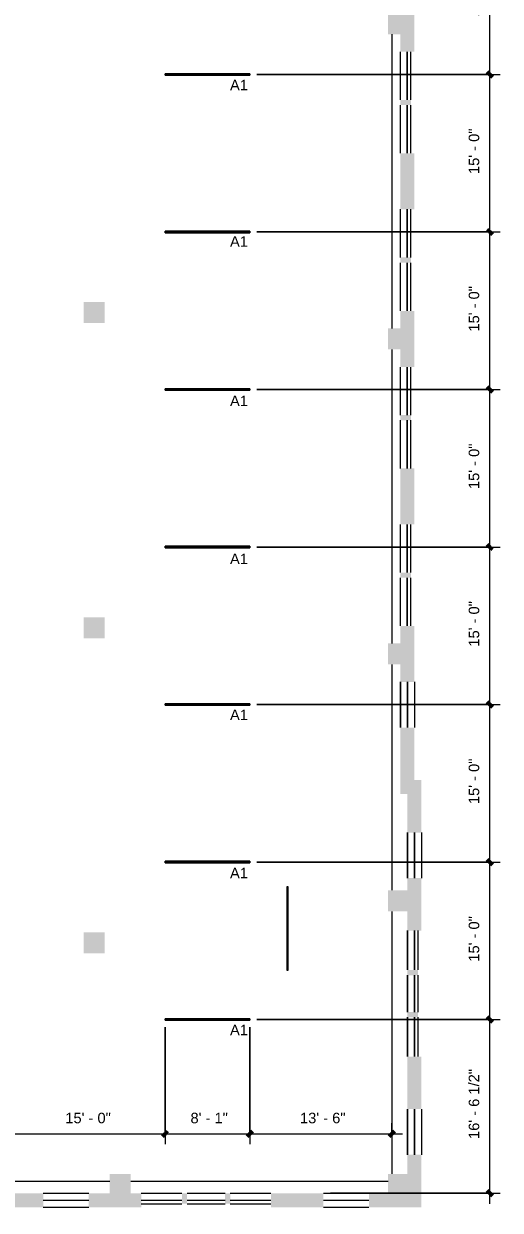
# Model space of a CAD drawing. Header units: inches. Extents: x 3 to 2625, y 0 to 2055.
# Drawn here: x 2081 to 2625, y 0 to 1356 of the extents above; entities that cross this region are included whole.
import ezdxf

# ---------------------------------------------------------------- set-up
doc = ezdxf.new("R2010")
doc.units = ezdxf.units.IN
doc.header["$MEASUREMENT"] = 0
for name, color, linetype, lineweight in [('_800 AVAILABLE', 7, 'Continuous', 9), ('A-ANNO-DIMS', 211, 'Continuous', 9), ('A-ANNO-DIMS-128', 211, 'Continuous', 9), ('A-CLNG', 13, 'Continuous', 13), ('A-DETL-GENF', 92, 'Continuous', 9), ('A-WALL-PATT', 111, 'Continuous', 13), ('E-LITE-EQPM', 33, 'Continuous', 9), ('E-LITE-EQPM-IDEN', 33, 'Continuous', 9), ('I-WALL', 2, 'Continuous', 13), ('Victor Bldg - 8th Floor_LINK_dwg', 8, 'Continuous', 9), ('WINDOWS', 7, 'Continuous', 9)]:
    doc.layers.add(name, color=color, linetype=linetype, lineweight=lineweight)
doc.styles.add('Arial', font='arial.ttf', dxfattribs={"height": 12})
doc.styles.add('Swis721 Lt BT', font='swissl.ttf', dxfattribs={"height": 12})
doc.dimstyles.new('OTJ_-_3_32__Linear__1_2__Tolerance', dxfattribs={"dimscale": 12, "dimtxt": 12.663781, "dimasz": 0.5, "dimexe": 1, "dimexo": 0.666667, "dimgap": 0.666667, "dimtad": 1, "dimdec": 1, "dimrnd": 0.5, "dimzin": 3, "dimdsep": 46, "dimlunit": 4, "dimtxsty": 'Swis721 Lt BT', "dimblk1": 'OBLIQUE', "dimblk2": 'OBLIQUE', "dimsah": 1, "dimcen": 0.09, "dimdle": 1, "dimazin": 0, "dimtfac": 1, "dimtdec": 4, "dimtix": 1, "dimtmove": 0, "dimatfit": 3, "dimfxl": 1, "dimtvp": 1, "dimfrac": 2, "dimtolj": 1, "dimtzin": 0, "dimarcsym": 2})

# ---------------------------------------------------------------- blocks, each defined once
blk = doc.blocks.new('Victor Bldg - 8th Floor_LINK_dwg-6972240-LEVEL 08 RCP')
at = {"layer": '_800 AVAILABLE'}
for p, q in [((2501.2, 1343.5), (2501.2, 1007.5)), ((2501.2, 983.5), (2501.2, 647.5)), ((2501.2, 623.5), (2501.2, 365.5)), ((2501.2, 341.5), (2501.2, 41.5)), ((2179, 32.9), (1843, 32.9)), ((2497, 32.9), (2203, 32.9))]:
    blk.add_line(p, q, dxfattribs=at)
at = {"layer": 'WINDOWS'}
for p, q in [((2511, 1268.5), (2511, 1323.5)), ((2518.8, 1268.5), (2518.8, 1323.5)), ((2519, 1268.5), (2519, 1323.5)), ((2523, 1268.5), (2523, 1323.5)), ((2511, 1207.5), (2511, 1262.5)), ((2518.8, 1207.5), (2518.8, 1262.5)), ((2519, 1207.5), (2519, 1262.5)), ((2523, 1207.5), (2523, 1262.5)), ((2511, 1088.5), (2511, 1143.5)), ((2518.8, 1088.5), (2518.8, 1143.5)), ((2519, 1088.5), (2519, 1143.5)), ((2523, 1088.5), (2523, 1143.5)), ((2511, 1027.5), (2511, 1082.5)), ((2518.8, 1027.5), (2518.8, 1082.5)), ((2519, 1027.5), (2519, 1082.5)), ((2523, 1027.5), (2523, 1082.5)), ((2511, 908.5), (2511, 963.2)), ((2518.8, 908.5), (2518.8, 963.2)), ((2519, 908.5), (2519, 963.2)), ((2523, 908.5), (2523, 963.2)), ((2511, 847.5), (2511, 902.5)), ((2518.8, 847.5), (2518.8, 902.5)), ((2519, 847.5), (2519, 902.5)), ((2523, 847.5), (2523, 902.5)), ((2511, 728.5), (2511, 783.5)), ((2518.8, 728.5), (2518.8, 783.5)), ((2519, 728.5), (2519, 783.5)), ((2523, 728.5), (2523, 783.5)), ((2511, 667.5), (2511, 722.5)), ((2518.8, 667.5), (2518.8, 722.5)), ((2519, 667.5), (2519, 722.5)), ((2523, 667.5), (2523, 722.5)), ((2511, 603.5), (2511, 551.5)), ((2518.8, 603.5), (2518.8, 551.5)), ((2519, 603.5), (2519, 551.5)), ((2527, 603.5), (2527, 551.5)), ((2519, 431.5), (2519, 379.5)), ((2526.8, 431.5), (2526.8, 379.5)), ((2527, 431.5), (2527, 379.5)), ((2535, 431.5), (2535, 379.5)), ((2519, 319.5), (2519, 274.5)), ((2526.8, 319.5), (2526.8, 274.5)), ((2527, 319.5), (2527, 274.5)), ((2531, 319.5), (2531, 274.5)), ((2519, 268.5), (2519, 226.5)), ((2526.8, 268.5), (2526.8, 226.5)), ((2527, 268.5), (2527, 226.5)), ((2531, 268.5), (2531, 226.5)), ((2519, 220.5), (2519, 175.5)), ((2526.8, 220.5), (2526.8, 175.5)), ((2527, 220.5), (2527, 175.5)), ((2531, 220.5), (2531, 175.5)), ((2519, 115.5), (2519, 63.5)), ((2526.8, 115.5), (2526.8, 63.5)), ((2527, 115.5), (2527, 63.5)), ((2535, 115.5), (2535, 63.5)), ((2103, 19.5), (2155, 19.5)), ((2215, 19.5), (2261.3, 19.5)), ((2267.3, 19.5), (2310.7, 19.5)), ((2316.7, 19.5), (2363, 19.5)), ((2423, 19.5), (2475, 19.5)), ((2103, 11.7), (2155, 11.7)), ((2103, 11.5), (2155, 11.5)), ((2103, 3.5), (2155, 3.5)), ((2215, 11.7), (2261.3, 11.7)), ((2215, 11.5), (2261.3, 11.5)), ((2215, 7.5), (2261.3, 7.5)), ((2267.3, 11.7), (2310.7, 11.7)), ((2267.3, 11.5), (2310.7, 11.5)), ((2267.3, 7.5), (2310.7, 7.5)), ((2316.7, 11.7), (2363, 11.7)), ((2316.7, 11.5), (2363, 11.5)), ((2316.7, 7.5), (2363, 7.5)), ((2423, 11.7), (2475, 11.7)), ((2423, 11.5), (2475, 11.5)), ((2423, 3.5), (2475, 3.5))]:
    blk.add_line(p, q, dxfattribs=at)
blk = doc.blocks.new('L-Pendant-Axis-Sculpt-Direct_Indirect - SCDI-F-8-4584194-LEVEL 08 RCP')
at = {"layer": 'A-DETL-GENF'}
for p, q in [((48.5, 0.875), (-48.5, 0.875)), ((-48.5, 0.875), (-48.5, -0.875)), ((-48.5, 0.875), (48.5, 0.875)), ((-48.5, -0.875), (-48.5, 0.875)), ((48.5, -0.875), (48.5, 0.875)), ((48.5, 0.875), (48.5, -0.875)), ((-48.5, -0.875), (48.5, -0.875)), ((48.5, -0.875), (-48.5, -0.875))]:
    blk.add_line(p, q, dxfattribs=at)
for centre in [(-47, 0), (47, 0)]:
    blk.add_circle(centre, 0.25, dxfattribs=at)
blk = doc.blocks.new('DIMBLOCK1-LEVEL 08 RCP')
at = {"layer": 'A-ANNO-DIMS-128'}
for p, q in [((2347.1, 217.9), (2625.1, 217.9)), ((2613.1, 217.9), (2347.1, 217.9)), ((2613.1, 7.5), (2613.1, 217.9)), ((2431, 19.5), (2625.1, 19.5)), ((2613.1, 19.5), (2431, 19.5))]:
    blk.add_line(p, q, dxfattribs=at)
at = {"layer": 'A-ANNO-DIMS-128', "lineweight": 50}
for p, q in [((2613.1, 217.9), (2610.1, 220.9)), ((2613.1, 217.9), (2616.1, 214.9)), ((2613.1, 19.5), (2610.1, 22.5)), ((2613.1, 19.5), (2616.1, 16.5))]:
    blk.add_line(p, q, dxfattribs=at)
at = {"layer": 'A-ANNO-DIMS-128', "color": 0, "insert": (2589, 81.4), "char_height": 12, "width": 89.491, "attachment_point": 1, "rotation": 90, "line_spacing_factor": 1.005062, "style": 'Swis721 Lt BT'}
blk.add_mtext('16\' - 6 1/2"', dxfattribs=at)
blk = doc.blocks.new('_Oblique')
at = {"color": 0, "linetype": 'ByBlock', "lineweight": -2}
blk.add_line((-0.5, -0.5), (0.5, 0.5), dxfattribs=at)
blk = doc.blocks.new('DIMBLOCK2-LEVEL 08 RCP')
at = {"layer": 'A-ANNO-DIMS-128'}
for p, q in [((2347.1, 397.8), (2625.1, 397.8)), ((2613.1, 397.8), (2347.1, 397.8)), ((2613.1, 217.9), (2613.1, 397.8)), ((2347.1, 217.9), (2625.1, 217.9)), ((2613.1, 217.9), (2347.1, 217.9))]:
    blk.add_line(p, q, dxfattribs=at)
at = {"layer": 'A-ANNO-DIMS-128', "lineweight": 50}
for p, q in [((2613.1, 397.8), (2610.1, 400.8)), ((2613.1, 397.8), (2616.1, 394.8)), ((2613.1, 217.9), (2610.1, 220.9)), ((2613.1, 217.9), (2616.1, 214.9))]:
    blk.add_line(p, q, dxfattribs=at)
at = {"layer": 'A-ANNO-DIMS-128', "color": 0, "insert": (2589, 284), "char_height": 12, "width": 57.168, "attachment_point": 1, "rotation": 90, "line_spacing_factor": 1.005062, "style": 'Swis721 Lt BT'}
blk.add_mtext('15\' - 0"', dxfattribs=at)
blk = doc.blocks.new('DIMBLOCK3-LEVEL 08 RCP')
at = {"layer": 'A-ANNO-DIMS-128'}
for p, q in [((2347.1, 577.8), (2625.1, 577.8)), ((2613.1, 577.8), (2347.1, 577.8)), ((2613.1, 397.8), (2613.1, 577.8)), ((2347.1, 397.8), (2625.1, 397.8)), ((2613.1, 397.8), (2347.1, 397.8))]:
    blk.add_line(p, q, dxfattribs=at)
at = {"layer": 'A-ANNO-DIMS-128', "lineweight": 50}
for p, q in [((2613.1, 577.8), (2610.1, 580.8)), ((2613.1, 577.8), (2616.1, 574.8)), ((2613.1, 397.8), (2610.1, 400.8)), ((2613.1, 397.8), (2616.1, 394.8))]:
    blk.add_line(p, q, dxfattribs=at)
at = {"layer": 'A-ANNO-DIMS-128', "color": 0, "insert": (2589, 464), "char_height": 12, "width": 57.168, "attachment_point": 1, "rotation": 90, "line_spacing_factor": 1.005062, "style": 'Swis721 Lt BT'}
blk.add_mtext('15\' - 0"', dxfattribs=at)
blk = doc.blocks.new('DIMBLOCK4-LEVEL 08 RCP')
at = {"layer": 'A-ANNO-DIMS-128', "lineweight": 50}
for p, q in [((2613.1, 757.7), (2610.1, 760.7)), ((2613.1, 757.7), (2616.1, 754.7)), ((2613.1, 577.8), (2610.1, 580.8)), ((2613.1, 577.8), (2616.1, 574.8))]:
    blk.add_line(p, q, dxfattribs=at)
at = {"layer": 'A-ANNO-DIMS-128'}
for p, q in [((2347.1, 757.7), (2625.1, 757.7)), ((2613.1, 757.7), (2347.1, 757.7)), ((2613.1, 577.8), (2613.1, 757.7)), ((2347.1, 577.8), (2625.1, 577.8)), ((2613.1, 577.8), (2347.1, 577.8))]:
    blk.add_line(p, q, dxfattribs=at)
at = {"layer": 'A-ANNO-DIMS-128', "color": 0, "insert": (2589, 643.9), "char_height": 12, "width": 57.168, "attachment_point": 1, "rotation": 90, "line_spacing_factor": 1.005062, "style": 'Swis721 Lt BT'}
blk.add_mtext('15\' - 0"', dxfattribs=at)
blk = doc.blocks.new('DIMBLOCK5-LEVEL 08 RCP')
at = {"layer": 'A-ANNO-DIMS-128'}
for p, q in [((2347.1, 937.7), (2625.1, 937.7)), ((2613.1, 937.7), (2347.1, 937.7)), ((2613.1, 757.7), (2613.1, 937.7)), ((2347.1, 757.7), (2625.1, 757.7)), ((2613.1, 757.7), (2347.1, 757.7))]:
    blk.add_line(p, q, dxfattribs=at)
at = {"layer": 'A-ANNO-DIMS-128', "lineweight": 50}
for p, q in [((2613.1, 937.7), (2610.1, 940.7)), ((2613.1, 937.7), (2616.1, 934.7)), ((2613.1, 757.7), (2610.1, 760.7)), ((2613.1, 757.7), (2616.1, 754.7))]:
    blk.add_line(p, q, dxfattribs=at)
at = {"layer": 'A-ANNO-DIMS-128', "color": 0, "insert": (2589, 823.9), "char_height": 12, "width": 57.168, "attachment_point": 1, "rotation": 90, "line_spacing_factor": 1.005062, "style": 'Swis721 Lt BT'}
blk.add_mtext('15\' - 0"', dxfattribs=at)
blk = doc.blocks.new('DIMBLOCK6-LEVEL 08 RCP')
at = {"layer": 'A-ANNO-DIMS-128'}
for p, q in [((2347.1, 1117.6), (2625.1, 1117.6)), ((2613.1, 1117.6), (2347.1, 1117.6)), ((2613.1, 937.7), (2613.1, 1117.6)), ((2347.1, 937.7), (2625.1, 937.7)), ((2613.1, 937.7), (2347.1, 937.7))]:
    blk.add_line(p, q, dxfattribs=at)
at = {"layer": 'A-ANNO-DIMS-128', "lineweight": 50}
for p, q in [((2613.1, 1117.6), (2610.1, 1120.6)), ((2613.1, 1117.6), (2616.1, 1114.6)), ((2613.1, 937.7), (2610.1, 940.7)), ((2613.1, 937.7), (2616.1, 934.7))]:
    blk.add_line(p, q, dxfattribs=at)
at = {"layer": 'A-ANNO-DIMS-128', "color": 0, "insert": (2589, 1003.8), "char_height": 12, "width": 57.168, "attachment_point": 1, "rotation": 90, "line_spacing_factor": 1.005062, "style": 'Swis721 Lt BT'}
blk.add_mtext('15\' - 0"', dxfattribs=at)
blk = doc.blocks.new('DIMBLOCK7-LEVEL 08 RCP')
at = {"layer": 'A-ANNO-DIMS-128'}
for p, q in [((2347.1, 1297.6), (2625.1, 1297.6)), ((2613.1, 1297.6), (2347.1, 1297.6)), ((2613.1, 1117.6), (2613.1, 1297.6)), ((2347.1, 1117.6), (2625.1, 1117.6)), ((2613.1, 1117.6), (2347.1, 1117.6))]:
    blk.add_line(p, q, dxfattribs=at)
at = {"layer": 'A-ANNO-DIMS-128', "lineweight": 50}
for p, q in [((2613.1, 1297.6), (2610.1, 1300.6)), ((2613.1, 1297.6), (2616.1, 1294.6)), ((2613.1, 1117.6), (2610.1, 1120.6)), ((2613.1, 1117.6), (2616.1, 1114.6))]:
    blk.add_line(p, q, dxfattribs=at)
at = {"layer": 'A-ANNO-DIMS-128', "color": 0, "insert": (2589, 1183.8), "char_height": 12, "width": 57.168, "attachment_point": 1, "rotation": 90, "line_spacing_factor": 1.005062, "style": 'Swis721 Lt BT'}
blk.add_mtext('15\' - 0"', dxfattribs=at)
blk = doc.blocks.new('DIMBLOCK8-LEVEL 08 RCP')
at = {"layer": 'A-ANNO-DIMS-128'}
for p, q in [((2347.1, 1477.5), (2625.1, 1477.5)), ((2613.1, 1477.5), (2347.1, 1477.5)), ((2613.1, 1297.6), (2613.1, 1477.5)), ((2347.1, 1297.6), (2625.1, 1297.6)), ((2613.1, 1297.6), (2347.1, 1297.6))]:
    blk.add_line(p, q, dxfattribs=at)
at = {"layer": 'A-ANNO-DIMS-128', "lineweight": 50}
for p, q in [((2613.1, 1477.5), (2610.1, 1480.5)), ((2613.1, 1477.5), (2616.1, 1474.5)), ((2613.1, 1297.6), (2610.1, 1300.6)), ((2613.1, 1297.6), (2616.1, 1294.6))]:
    blk.add_line(p, q, dxfattribs=at)
at = {"layer": 'A-ANNO-DIMS-128', "color": 0, "insert": (2589, 1363.7), "char_height": 12, "width": 57.168, "attachment_point": 1, "rotation": 90, "line_spacing_factor": 1.005062, "style": 'Swis721 Lt BT'}
blk.add_mtext('15\' - 0"', dxfattribs=at)
blk = doc.blocks.new('DIMBLOCK26-LEVEL 08 RCP')
at = {"layer": 'A-ANNO-DIMS-128'}
for p, q in [((2062, 209), (2062, 75.4)), ((2062, 87.4), (2062, 209)), ((2242.1, 209), (2242.1, 75.4)), ((2242.1, 87.4), (2242.1, 209)), ((2062, 87.4), (2242.1, 87.4))]:
    blk.add_line(p, q, dxfattribs=at)
at = {"layer": 'A-ANNO-DIMS-128', "lineweight": 50}
for p, q in [((2062, 87.4), (2059, 84.4)), ((2062, 87.4), (2065, 90.4)), ((2242.1, 87.4), (2239.1, 84.4)), ((2242.1, 87.4), (2245.1, 90.4))]:
    blk.add_line(p, q, dxfattribs=at)
at = {"layer": 'A-ANNO-DIMS-128', "color": 0, "insert": (2128.2, 111.4), "char_height": 12, "width": 57.168, "attachment_point": 1, "line_spacing_factor": 1.005062, "style": 'Swis721 Lt BT'}
blk.add_mtext('15\' - 0"', dxfattribs=at)
blk = doc.blocks.new('DIMBLOCK27-LEVEL 08 RCP')
at = {"layer": 'A-ANNO-DIMS-128'}
for p, q in [((2242.1, 209), (2242.1, 75.4)), ((2242.1, 87.4), (2242.1, 209)), ((2339.1, 209), (2339.1, 75.4)), ((2339.1, 87.4), (2339.1, 209)), ((2242.1, 87.4), (2339.1, 87.4))]:
    blk.add_line(p, q, dxfattribs=at)
at = {"layer": 'A-ANNO-DIMS-128', "lineweight": 50}
for p, q in [((2242.1, 87.4), (2239.1, 84.4)), ((2242.1, 87.4), (2245.1, 90.4)), ((2339.1, 87.4), (2336.1, 84.4)), ((2339.1, 87.4), (2342.1, 90.4))]:
    blk.add_line(p, q, dxfattribs=at)
at = {"layer": 'A-ANNO-DIMS-128', "color": 0, "insert": (2271.2, 111.4), "char_height": 12, "width": 46.554, "attachment_point": 1, "line_spacing_factor": 1.005062, "style": 'Swis721 Lt BT'}
blk.add_mtext('8\' - 1"', dxfattribs=at)
blk = doc.blocks.new('DIMBLOCK28-LEVEL 08 RCP')
at = {"layer": 'A-ANNO-DIMS-128'}
for p, q in [((2339.1, 209), (2339.1, 75.4)), ((2339.1, 87.4), (2339.1, 209)), ((2501.2, 83.7), (2501.2, 99.4)), ((2339.1, 87.4), (2513.2, 87.4)), ((2501.2, 87.4), (2501.2, 83.7))]:
    blk.add_line(p, q, dxfattribs=at)
at = {"layer": 'A-ANNO-DIMS-128', "lineweight": 50}
for p, q in [((2339.1, 87.4), (2336.1, 84.4)), ((2339.1, 87.4), (2342.1, 90.4)), ((2501.2, 87.4), (2498.2, 84.4)), ((2501.2, 87.4), (2504.2, 90.4))]:
    blk.add_line(p, q, dxfattribs=at)
at = {"layer": 'A-ANNO-DIMS-128', "color": 0, "insert": (2396.3, 111.4), "char_height": 12, "width": 57.168, "attachment_point": 1, "line_spacing_factor": 1.005062, "style": 'Swis721 Lt BT'}
blk.add_mtext('13\' - 6"', dxfattribs=at)

msp = doc.modelspace()

# ---------------------------------------------------------------- hatches: boundary and pattern name
at = {"layer": 'A-DETL-GENF'}
h = msp.add_hatch(color=7, dxfattribs=at)
h.paths.add_polyline_path([(306.53, 0), (338, 0), (338, 4), (345, 4), (345, 23.12), (273, 23.12), (273, 4), (280, 4), (280, 0), (286.53, 0)], flags=0)
h.paths.add_polyline_path([(509.5, 0), (509.5, 56), (479.5, 56), (479.5, 23.06), (411, 23.06), (411, 4), (418, 4), (418, 0), (500.76, 0)], flags=0)
h.paths.add_polyline_path([(920.38, 0), (920.38, 23.12), (913.5, 23.12), (913.5, 32.99), (884.25, 32.99), (884.25, 23.12), (867.25, 23.12), (867.25, 0), (913.95, 0)], flags=0)
h.paths.add_polyline_path([(1004.38, 0), (1050, 0), (1050, 14.5), (1079, 14.5), (1079, 11.5), (1143, 11.5), (1143, 27.5), (1093, 27.5), (1093, 41.5), (1069, 41.5), (1069, 32.86), (1011, 32.86), (1011, 23.12), (1004.38, 23.12), (1004.38, 19)], flags=0)
h.paths.add_polyline_path([(142, 0), (200, 0), (200, 4), (207, 4), (207, 23.12), (135, 23.12), (135, 4), (142, 4)], flags=0)
h.paths.add_polyline_path([(783.25, 0), (783.25, 21.5), (781.25, 21.5), (781.25, 56), (751.25, 56), (751.25, 23.12), (730.25, 23.12), (730.25, 0), (781.25, 0)], flags=0)
h.paths.add_polyline_path([(593.13, 0), (646.25, 0), (646.25, 33.12), (614, 33.12), (614, 23.12), (593.13, 23.12), (593.13, 19)], flags=0)
h.paths.add_polyline_path([(62, 0), (62, 4), (69, 4), (69, 23.12), (34.12, 23.12), (34.12, 74.5), (16, 74.5), (16, 66), (12, 66), (12, 0), (34.12, 0)], flags=0)
h.paths.add_polyline_path([(2103, 3.5), (2103, 19.5), (2059, 19.5), (2059, 27.5), (1979, 27.5), (1979, 11.5), (2043, 11.5), (2043, 3.5), (2061.96, 3.5)], flags=0)
h.paths.add_polyline_path([(2155, 3.5), (2215, 3.5), (2215, 19.5), (2203, 19.5), (2203, 41.5), (2179, 41.5), (2179, 19.5), (2155, 19.5)], flags=0)
h.paths.add_polyline_path([(2535, 3.5), (2535, 63.5), (2519, 63.5), (2519, 41.5), (2497, 41.5), (2497, 19.5), (2475, 19.5), (2475, 3.5), (2519, 3.5)], flags=0)
h.paths.add_polyline_path([(2395.67, 3.5), (2423, 3.5), (2423, 19.5), (2363, 19.5), (2363, 3.5), (2382.25, 3.5)], flags=0)
h.paths.add_polyline_path([(2261.33, 7.5), (2267.33, 7.5), (2267.33, 19.5), (2261.33, 19.5)], flags=0)
h.paths.add_polyline_path([(2316.67, 7.5), (2316.67, 19.5), (2310.67, 19.5), (2310.67, 7.5)], flags=0)
h.paths.add_polyline_path([(1843, 11.5), (1863, 11.5), (1863, 27.5), (1843, 27.5), (1843, 41.5), (1819, 41.5), (1819, 27.5), (1799, 27.5), (1799, 11.5), (1819, 11.5)], flags=0)
h.paths.add_polyline_path([(1630.5, 11.5), (1683, 11.5), (1683, 27.5), (1619, 27.5), (1619, 11.5)], flags=0)
h.paths.add_polyline_path([(1323, 11.5), (1323, 27.5), (1259, 27.5), (1259, 11.5), (1314.28, 11.5)], flags=0)
h.paths.add_polyline_path([(1503, 11.5), (1503, 27.5), (1483, 27.5), (1483, 41.5), (1459, 41.5), (1459, 27.5), (1439, 27.5), (1439, 11.5), (1491.5, 11.5)], flags=0)
h.paths.add_polyline_path([(1204, 15.5), (1204, 27.5), (1198, 27.5), (1198, 15.5)], flags=0)
h.paths.add_polyline_path([(1564, 15.5), (1564, 27.5), (1558, 27.5), (1558, 15.5)], flags=0)
h.paths.add_polyline_path([(1384, 15.5), (1384, 27.5), (1378, 27.5), (1378, 15.5)], flags=0)
h.paths.add_polyline_path([(1918, 15.5), (1924, 15.5), (1924, 27.5), (1918, 27.5)], flags=0)
h.paths.add_polyline_path([(1738, 15.5), (1744, 15.5), (1744, 27.5), (1738, 27.5)], flags=0)
h.paths.add_polyline_path([(2531, 115.5), (2535, 115.5), (2535, 175.5), (2519, 175.5), (2519, 115.5)], flags=0)
h.paths.add_polyline_path([(16, 123.5), (34.12, 123.5), (34.12, 224.5), (12, 224.5), (12, 132), (16, 132)], flags=0)
h.paths.add_polyline_path([(2519, 220.5), (2531, 220.5), (2531, 226.5), (2519, 226.5)], flags=0)
h.paths.add_polyline_path([(2531, 268.5), (2531, 274.5), (2519, 274.5), (2519, 268.5)], flags=0)
h.paths.add_polyline_path([(1813, 293.5), (1813, 317.5), (1789, 317.5), (1789, 293.5)], flags=0)
h.paths.add_polyline_path([(493, 293.5), (517, 293.5), (517, 317.5), (493, 317.5)], flags=0)
h.paths.add_polyline_path([(2149, 293.5), (2173, 293.5), (2173, 317.5), (2149, 317.5)], flags=0)
h.paths.add_polyline_path([(34.12, 310.5), (34.12, 392.5), (12, 392.5), (12, 310.5), (30, 310.5)], flags=0)
h.paths.add_polyline_path([(2535, 319.5), (2535, 379.5), (2519, 379.5), (2519, 365.5), (2497, 365.5), (2497, 341.5), (2519, 341.5), (2519, 319.5)], flags=0)
h.paths.add_polyline_path([(2535, 431.5), (2535, 491.5), (2527, 491.5), (2527, 551.5), (2511, 551.5), (2511, 475.5), (2519, 475.5), (2519, 431.5)], flags=0)
h.paths.add_polyline_path([(31, 478.5), (34.12, 478.5), (34.12, 534.98), (75.5, 534.98), (75.5, 539.25), (3.5, 539.25), (3.5, 491.25), (12, 491.25), (12, 478.5), (30, 478.5)], flags=0)
h.paths.add_polyline_path([(296.25, 511.5), (306.53, 511.5), (306.53, 531.5), (296.25, 531.5), (296.25, 579.5), (283.25, 579.5), (283.25, 539.25), (191.5, 539.25), (191.5, 534.98), (286.53, 534.98), (286.53, 511.5)], flags=0)
h.paths.add_polyline_path([(2511, 603.5), (2527, 603.5), (2527, 667.5), (2511, 667.5), (2511, 647.5), (2497, 647.5), (2497, 623.5), (2511, 623.5)], flags=0)
h.paths.add_polyline_path([(286.53, 631.5), (296.25, 631.5), (296.25, 679.5), (304.93, 679.5), (304.93, 699.5), (296.25, 699.5), (296.25, 715.5), (283.25, 715.5), (283.25, 631.5)], flags=0)
h.paths.add_polyline_path([(853, 653.5), (853, 677.5), (829, 677.5), (829, 653.5)], flags=0)
h.paths.add_polyline_path([(517, 653.5), (517, 677.5), (493, 677.5), (493, 653.5)], flags=0)
h.paths.add_polyline_path([(1429, 653.5), (1453, 653.5), (1453, 677.5), (1429, 677.5)], flags=0)
h.paths.add_polyline_path([(2149, 653.5), (2173, 653.5), (2173, 677.5), (2149, 677.5), (2149, 670.26)], flags=0)
h.paths.add_polyline_path([(1069, 653.5), (1093, 653.5), (1093, 677.5), (1069, 677.5)], flags=0)
h.paths.add_polyline_path([(1789, 653.5), (1813, 653.5), (1813, 677.5), (1789, 677.5)], flags=0)
h.paths.add_polyline_path([(2523, 722.5), (2523, 728.5), (2511, 728.5), (2511, 722.5)], flags=0)
h.paths.add_polyline_path([(283.25, 770.5), (296.25, 770.5), (296.25, 776.5), (283.25, 776.5)], flags=0)
h.paths.add_polyline_path([(2511, 783.5), (2527, 783.5), (2527, 847.5), (2511, 847.5), (2511, 813)], flags=0)
h.paths.add_polyline_path([(283.25, 831.5), (296.25, 831.5), (296.25, 847.5), (304.93, 847.5), (304.93, 867.5), (296.25, 867.5), (296.25, 883.5), (283.25, 883.5), (283.25, 843.2)], flags=0)
h.paths.add_polyline_path([(2511, 902.5), (2523, 902.5), (2523, 908.5), (2511, 908.5)], flags=0)
h.paths.add_polyline_path([(283.25, 938.5), (296.25, 938.5), (296.25, 944.5), (283.25, 944.5)], flags=0)
h.paths.add_polyline_path([(2527, 963.25), (2527, 1027.5), (2511, 1027.5), (2511, 1007.5), (2497, 1007.5), (2497, 983.5), (2511, 983.5), (2511, 963.25), (2523, 963.25)], flags=0)
h.paths.add_polyline_path([(283.25, 999.5), (296.25, 999.5), (296.25, 1015.5), (304.93, 1015.5), (304.93, 1035.5), (296.25, 1035.5), (296.25, 1051.56), (283.25, 1051.56), (283.25, 1015.5)], flags=0)
h.paths.add_polyline_path([(829, 1013.5), (853, 1013.5), (853, 1037.5), (829, 1037.5), (829, 1015.5)], flags=0)
h.paths.add_polyline_path([(1040.5, 1013.5), (1040.5, 1037.5), (1016.5, 1037.5), (1016.5, 1013.5)], flags=0)
h.paths.add_polyline_path([(2173, 1013.5), (2173, 1037.5), (2149, 1037.5), (2149, 1013.5)], flags=0)
h.paths.add_polyline_path([(493, 1013.5), (517.25, 1013.5), (517.25, 1037.5), (493, 1037.5), (493, 1027.5)], flags=0)
h.paths.add_polyline_path([(2523, 1082.5), (2523, 1088.5), (2511, 1088.5), (2511, 1082.5)], flags=0)
h.paths.add_polyline_path([(296.25, 1106.56), (296.25, 1112.56), (283.25, 1112.56), (283.25, 1106.56)], flags=0)
h.paths.add_polyline_path([(2527, 1143.5), (2527, 1207.5), (2511, 1207.5), (2511, 1143.5)], flags=0)
h.paths.add_polyline_path([(283.25, 1167.56), (296.25, 1167.56), (296.25, 1183.56), (304.93, 1183.56), (304.93, 1203.56), (296.25, 1203.56), (296.25, 1219.56), (283.25, 1219.56), (283.25, 1183.56)], flags=0)
h.paths.add_polyline_path([(2523, 1262.5), (2523, 1268.5), (2511, 1268.5), (2511, 1262.5)], flags=0)
h.paths.add_polyline_path([(296.25, 1274.56), (296.25, 1280.56), (283.25, 1280.56), (283.25, 1274.56)], flags=0)
h.paths.add_polyline_path([(2511, 1323.5), (2527, 1323.5), (2527, 1387.5), (2511, 1387.5), (2511, 1367.5), (2497, 1367.5), (2497, 1343.5), (2511, 1343.5)], flags=0)
h.paths.add_polyline_path([(289.3, 1335.56), (296.25, 1335.56), (296.25, 1351.56), (304.93, 1351.56), (304.93, 1371.56), (296.25, 1371.56), (296.25, 1387.56), (283.25, 1387.56), (283.25, 1335.56)], flags=0)
h.paths.add_polyline_path([(2149, 1373.5), (2173, 1373.5), (2173, 1397.5), (2149, 1397.5), (2149, 1386.49)], flags=0)
h.paths.add_polyline_path([(1429, 1373.5), (1453, 1373.5), (1453, 1397.5), (1429, 1397.5)], flags=0)
h.paths.add_polyline_path([(1789, 1373.5), (1813, 1373.5), (1813, 1397.5), (1789, 1397.5)], flags=0)
h.paths.add_polyline_path([(853, 1373.5), (853, 1397.5), (829, 1397.5), (829, 1373.5)], flags=0)
h.paths.add_polyline_path([(1069, 1373.5), (1093, 1373.5), (1093, 1397.5), (1069, 1397.5)], flags=0)
h.paths.add_polyline_path([(493, 1373.5), (517, 1373.5), (517, 1397.5), (493, 1397.5)], flags=0)
h.paths.add_polyline_path([(2511, 1442.5), (2523, 1442.5), (2523, 1448.5), (2511, 1448.5)], flags=0)
h.paths.add_polyline_path([(283.25, 1442.56), (296.25, 1442.56), (296.25, 1448.56), (283.25, 1448.56)], flags=0)
h.paths.add_polyline_path([(2511, 1503.5), (2527, 1503.5), (2527, 1567.5), (2511, 1567.5)], flags=0)
h.paths.add_polyline_path([(289.3, 1503.56), (296.25, 1503.56), (296.25, 1519.56), (304.93, 1519.56), (304.93, 1539.56), (296.25, 1539.56), (296.25, 1555.56), (283.25, 1555.56), (283.25, 1503.56)], flags=0)
h.paths.add_polyline_path([(283.25, 1610.56), (296.25, 1610.56), (296.25, 1616.56), (283.25, 1616.56)], flags=0)
h.paths.add_polyline_path([(2511, 1622.5), (2523, 1622.5), (2523, 1628.5), (2511, 1628.5)], flags=0)
h.paths.add_polyline_path([(288.93, 1671.56), (296.25, 1671.56), (296.25, 1687.56), (304.93, 1687.56), (304.93, 1707.56), (296.25, 1707.56), (296.25, 1755.56), (283.25, 1755.56), (283.25, 1671.56)], flags=0)
h.paths.add_polyline_path([(2527, 1683.5), (2527, 1747.5), (2511, 1747.5), (2511, 1727.5), (2497, 1727.5), (2497, 1703.5), (2511, 1703.5), (2511, 1683.5), (2522.67, 1683.5)], flags=0)
h.paths.add_polyline_path([(1789, 1733.5), (1813, 1733.5), (1813, 1757.25), (1789, 1757.25)], flags=0)
h.paths.add_polyline_path([(1093, 1733.5), (1093, 1757.5), (1069, 1757.5), (1069, 1733.5)], flags=0)
h.paths.add_polyline_path([(829, 1733.5), (853, 1733.5), (853, 1757.5), (829, 1757.5)], flags=0)
h.paths.add_polyline_path([(1448.18, 1733.5), (1453.1, 1733.5), (1453.1, 1757.5), (1429, 1757.5), (1429, 1733.5), (1433, 1733.5)], flags=0)
h.paths.add_polyline_path([(517, 1733.5), (517, 1757.5), (493, 1757.5), (493, 1733.5)], flags=0)
h.paths.add_polyline_path([(2149, 1733.5), (2173, 1733.5), (2173, 1757.5), (2149, 1757.5)], flags=0)
h.paths.add_polyline_path([(2523, 1802.5), (2523, 1808.5), (2511, 1808.5), (2511, 1802.5)], flags=0)
h.paths.add_polyline_path([(296.25, 1807.56), (296.25, 1855.56), (304.93, 1855.56), (304.93, 1870.56), (359, 1870.56), (359, 1883.56), (283.25, 1883.56), (283.25, 1807.56)], flags=0)
h.paths.add_polyline_path([(2511, 1863.5), (2527, 1863.5), (2527, 1927.5), (2511, 1927.5)], flags=0)
h.paths.add_polyline_path([(488, 1870.56), (488, 1927.5), (475, 1927.5), (475, 1883.56), (411, 1883.56), (411, 1870.56), (475, 1870.56)], flags=0)
h.paths.add_polyline_path([(2527, 1979.5), (2527, 2043.5), (2523, 2043.5), (2523, 2051.5), (2459, 2051.5), (2459, 2035.5), (2497, 2035.5), (2497, 2021.5), (2511, 2021.5), (2511, 1979.5)], flags=0)
h.paths.add_polyline_path([(475, 1979.5), (488, 1979.5), (488, 2021.5), (517, 2021.5), (517, 2035.5), (543, 2035.5), (543, 2051.5), (475, 2051.5), (475, 2021.5)], flags=0)
h.paths.add_polyline_path([(2137.13, 2021.5), (2143.34, 2021.5), (2143.34, 2035.5), (2163, 2035.5), (2163, 2051.5), (2099, 2051.5), (2099, 2035.5), (2119.34, 2035.5), (2119.34, 2021.5)], flags=0)
h.paths.add_polyline_path([(1759, 2021.5), (1783, 2021.5), (1783, 2035.5), (1803, 2035.5), (1803, 2051.5), (1739, 2051.5), (1739, 2035.5), (1759, 2035.5)], flags=0)
h.paths.add_polyline_path([(1399, 2021.5), (1423, 2021.5), (1423, 2035.5), (1443, 2035.5), (1443, 2051.5), (1379, 2051.5), (1379, 2035.5), (1399, 2035.5)], flags=0)
h.paths.add_polyline_path([(1063, 2021.5), (1063, 2035.5), (1083, 2035.5), (1083, 2051.5), (1019, 2051.5), (1019, 2035.5), (1039, 2035.5), (1039, 2021.5), (1045.5, 2021.5)], flags=0)
h.paths.add_polyline_path([(679, 2021.5), (703, 2021.5), (703, 2035.5), (723, 2035.5), (723, 2051.5), (659, 2051.5), (659, 2035.5), (679, 2035.5)], flags=0)
h.paths.add_polyline_path([(1138, 2035.5), (1144, 2035.5), (1144, 2047.5), (1138, 2047.5)], flags=0)
h.paths.add_polyline_path([(1263, 2035.5), (1263, 2051.5), (1199, 2051.5), (1199, 2035.5), (1230.52, 2035.5)], flags=0)
h.paths.add_polyline_path([(1318, 2035.5), (1324, 2035.5), (1324, 2047.5), (1318, 2047.5)], flags=0)
h.paths.add_polyline_path([(2404, 2035.5), (2404, 2047.5), (2398, 2047.5), (2398, 2035.5)], flags=0)
h.paths.add_polyline_path([(856.38, 2035.5), (903, 2035.5), (903, 2051.5), (839, 2051.5), (839, 2035.5)], flags=0)
h.paths.add_polyline_path([(604, 2035.5), (604, 2047.5), (598, 2047.5), (598, 2035.5)], flags=0)
h.paths.add_polyline_path([(958, 2035.5), (964, 2035.5), (964, 2047.5), (958, 2047.5)], flags=0)
h.paths.add_polyline_path([(1559, 2035.5), (1623, 2035.5), (1623, 2051.5), (1559, 2051.5)], flags=0)
h.paths.add_polyline_path([(2218, 2035.5), (2224, 2035.5), (2224, 2047.5), (2218, 2047.5)], flags=0)
h.paths.add_polyline_path([(784, 2035.5), (784, 2047.5), (778, 2047.5), (778, 2035.5)], flags=0)
h.paths.add_polyline_path([(2279, 2035.5), (2343, 2035.5), (2343, 2051.5), (2279, 2051.5)], flags=0)
h.paths.add_polyline_path([(1498, 2035.5), (1504, 2035.5), (1504, 2047.5), (1498, 2047.5)], flags=0)
h.paths.add_polyline_path([(2038, 2035.5), (2044, 2035.5), (2044, 2047.5), (2038, 2047.5)], flags=0)
h.paths.add_polyline_path([(1983, 2035.5), (1983, 2051.5), (1919, 2051.5), (1919, 2035.5), (1964.96, 2035.5)], flags=0)
h.paths.add_polyline_path([(1678, 2035.5), (1684, 2035.5), (1684, 2047.5), (1678, 2047.5)], flags=0)
h.paths.add_polyline_path([(1864, 2035.5), (1864, 2047.5), (1858, 2047.5), (1858, 2035.5)], flags=0)
at = {"layer": 'A-WALL-PATT', "lineweight": 9}
msp.add_hatch(color=7, dxfattribs=at).paths.add_polyline_path([(2382.25, 273.75), (2382.25, 369.75), (2381.75, 369.75), (2381.75, 273.75)], flags=0)

# ---------------------------------------------------------------- linework, layer by layer
at = {"layer": 'A-CLNG'}
for p, q in [((2511, 1268.5), (2511, 1323.5)), ((2511, 1207.5), (2511, 1262.5)), ((2511, 1088.5), (2511, 1143.5)), ((2511, 1027.5), (2511, 1082.5)), ((2511, 908.5), (2511, 963.25)), ((2511, 847.5), (2511, 902.5)), ((2511, 728.5), (2511, 783.5)), ((2511, 667.5), (2511, 722.5)), ((2511, 551.5), (2511, 603.5)), ((2519, 379.5), (2519, 431.5)), ((2519, 274.5), (2519, 319.5)), ((2519, 226.5), (2519, 268.5)), ((2519, 175.5), (2519, 220.5)), ((2519, 63.5), (2519, 115.5)), ((2103, 19.5), (2155, 19.5)), ((2215, 19.5), (2261.33, 19.5)), ((2267.33, 19.5), (2310.67, 19.5)), ((2316.67, 19.5), (2363, 19.5)), ((2423, 19.5), (2475, 19.5))]:
    msp.add_line(p, q, dxfattribs=at)
at = {"layer": 'I-WALL', "color": 8, "lineweight": 20}
for p, q in [((2381.75, 273.75), (2381.75, 369.75)), ((2381.75, 369.75), (2382.25, 369.75)), ((2382.25, 369.75), (2382.25, 273.75)), ((2382.25, 273.75), (2381.75, 273.75))]:
    msp.add_line(p, q, dxfattribs=at)

# ---------------------------------------------------------------- block references
at = {"layer": 'E-LITE-EQPM', "rotation": 180}
for p in [(2290.6, 1297.55), (2290.6, 1117.61), (2290.6, 937.66), (2290.6, 757.72), (2290.6, 577.77), (2290.6, 397.82), (2290.6, 217.88)]:
    msp.add_blockref('L-Pendant-Axis-Sculpt-Direct_Indirect - SCDI-F-8-4584194-LEVEL 08 RCP', p, dxfattribs=at)
at = {"layer": 'Victor Bldg - 8th Floor_LINK_dwg', "color": 7}
msp.add_blockref('Victor Bldg - 8th Floor_LINK_dwg-6972240-LEVEL 08 RCP', (0, 0), dxfattribs=at)

# ---------------------------------------------------------------- texts
at = {"layer": 'E-LITE-EQPM-IDEN', "char_height": 12, "width": 25.048, "attachment_point": 1, "style": 'Arial'}
for insert in [(2316.34, 1291.46), (2316.34, 1112.74), (2316.34, 930.62), (2316.34, 750.14), (2316.34, 571.94), (2316.34, 391.31), (2316.34, 211.98)]:
    msp.add_mtext('A1', dxfattribs=dict(at, insert=insert))

# ---------------------------------------------------------------- dimensions: what is measured, and where the dimension line sits
at = {"layer": 'A-ANNO-DIMS'}
for base, p1, p2, override, picture, middle in [((2613.054, 1477.4973), (2339.1047, 1297.5518), (2339.1047, 1477.4973), {"dimpost": '<>', "dimfxl": 179.945515}, 'DIMBLOCK8-LEVEL 08 RCP', (2598.887, 1387.5245)), ((2613.05, 1297.55), (2339.1, 1117.61), (2339.1, 1297.55), {"dimpost": '<>', "dimfxl": 179.945515}, 'DIMBLOCK7-LEVEL 08 RCP', (2598.89, 1207.58)), ((2613.054, 1117.6063), (2339.1047, 937.6607), (2339.1047, 1117.6063), {"dimpost": '<>', "dimfxl": 179.945515}, 'DIMBLOCK6-LEVEL 08 RCP', (2598.887, 1027.6335)), ((2613.05, 937.66), (2339.1, 757.72), (2339.1, 937.66), {"dimpost": '<>', "dimfxl": 179.945515}, 'DIMBLOCK5-LEVEL 08 RCP', (2598.89, 847.69)), ((2613.054, 757.7152), (2339.1047, 577.7697), (2339.1047, 757.7152), {"dimpost": '<>', "dimfxl": 179.945515}, 'DIMBLOCK4-LEVEL 08 RCP', (2598.887, 667.7425)), ((2613.054, 577.7697), (2339.1047, 397.8242), (2339.1047, 577.7697), {"dimpost": '<>', "dimfxl": 179.945515}, 'DIMBLOCK3-LEVEL 08 RCP', (2598.887, 487.797)), ((2613.05, 397.82), (2339.1, 217.88), (2339.1, 397.82), {"dimpost": '<>', "dimfxl": 179.945515}, 'DIMBLOCK2-LEVEL 08 RCP', (2598.89, 307.85)), ((2613.05, 217.88), (2423, 19.5), (2339.1, 217.88), {"dimpost": '<>', "dimfxl": 215.389224}, 'DIMBLOCK1-LEVEL 08 RCP', (2598.2, 118.69))]:
    dim = msp.add_linear_dim(base=base, p1=p1, p2=p2, angle=90, dimstyle='OTJ_-_3_32__Linear__1_2__Tolerance', override=override, dxfattribs=at)
    dim.commit()
    dim.dimension.update_dxf_attribs({"geometry": picture, "text_midpoint": middle})
for base, p1, p2, override, picture, middle in [((2242.1, 87.42), (2061.96, 217), (2242.1, 217), {"dimpost": '<>', "dimfxl": 180.145253}, 'DIMBLOCK26-LEVEL 08 RCP', (2152.03, 101.59)), ((2339.1, 87.42), (2242.1, 217), (2339.1, 217), {"dimpost": '<>', "dimfxl": 97}, 'DIMBLOCK27-LEVEL 08 RCP', (2290.6, 101.59)), ((2501.18, 87.42), (2339.1, 217), (2501.18, 91.66), {"dimpost": '<>', "dimfxl": 204.889205}, 'DIMBLOCK28-LEVEL 08 RCP', (2420.14, 101.59))]:
    dim = msp.add_linear_dim(base=base, p1=p1, p2=p2, dimstyle='OTJ_-_3_32__Linear__1_2__Tolerance', override=override, dxfattribs=at)
    dim.commit()
    dim.dimension.update_dxf_attribs({"geometry": picture, "text_midpoint": middle})

doc.saveas('drawing.dxf')
